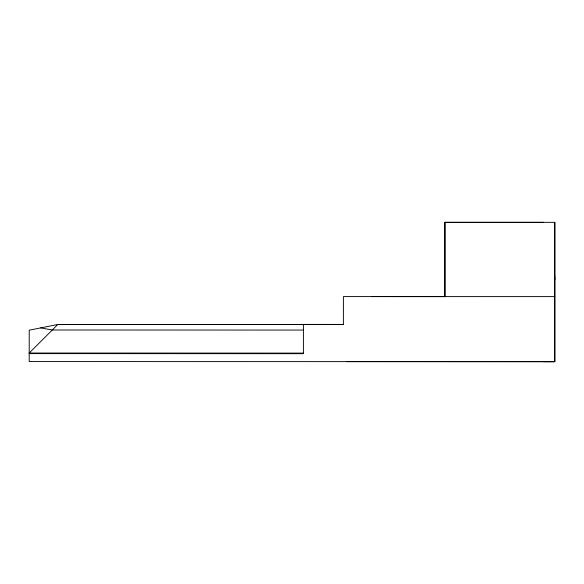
<?xml version="1.0" encoding="UTF-8"?>
<svg xmlns="http://www.w3.org/2000/svg" width="584" height="584" viewBox="0 0 584 584"><rect width="100%" height="100%" fill="white"/><g stroke="black" fill="none" stroke-linecap="round" stroke-linejoin="round"><path stroke-width="0.88" d="M343.428 324.427L57.794 324.478L29.215 353.035L29.2 361.569L554.778 361.664L554.8 222.336L554.785 361.664L346.546 361.635M343.407 324.434L303.424 324.412L303.403 353.685L29.207 353.612L29.229 330.186L57.794 324.478L343.392 324.565L343.407 296.592L554.778 296.606M371.993 296.584L445.687 296.636M543.368 222.343L444.913 222.336L444.906 296.599L444.928 222.336L554.8 222.336M303.403 330.069L52.268 329.997L40.741 327.887M29.215 353.035L303.403 353.116M543.375 361.664L554.793 361.657M554.793 276.831L554.793 279.765"/></g></svg>
